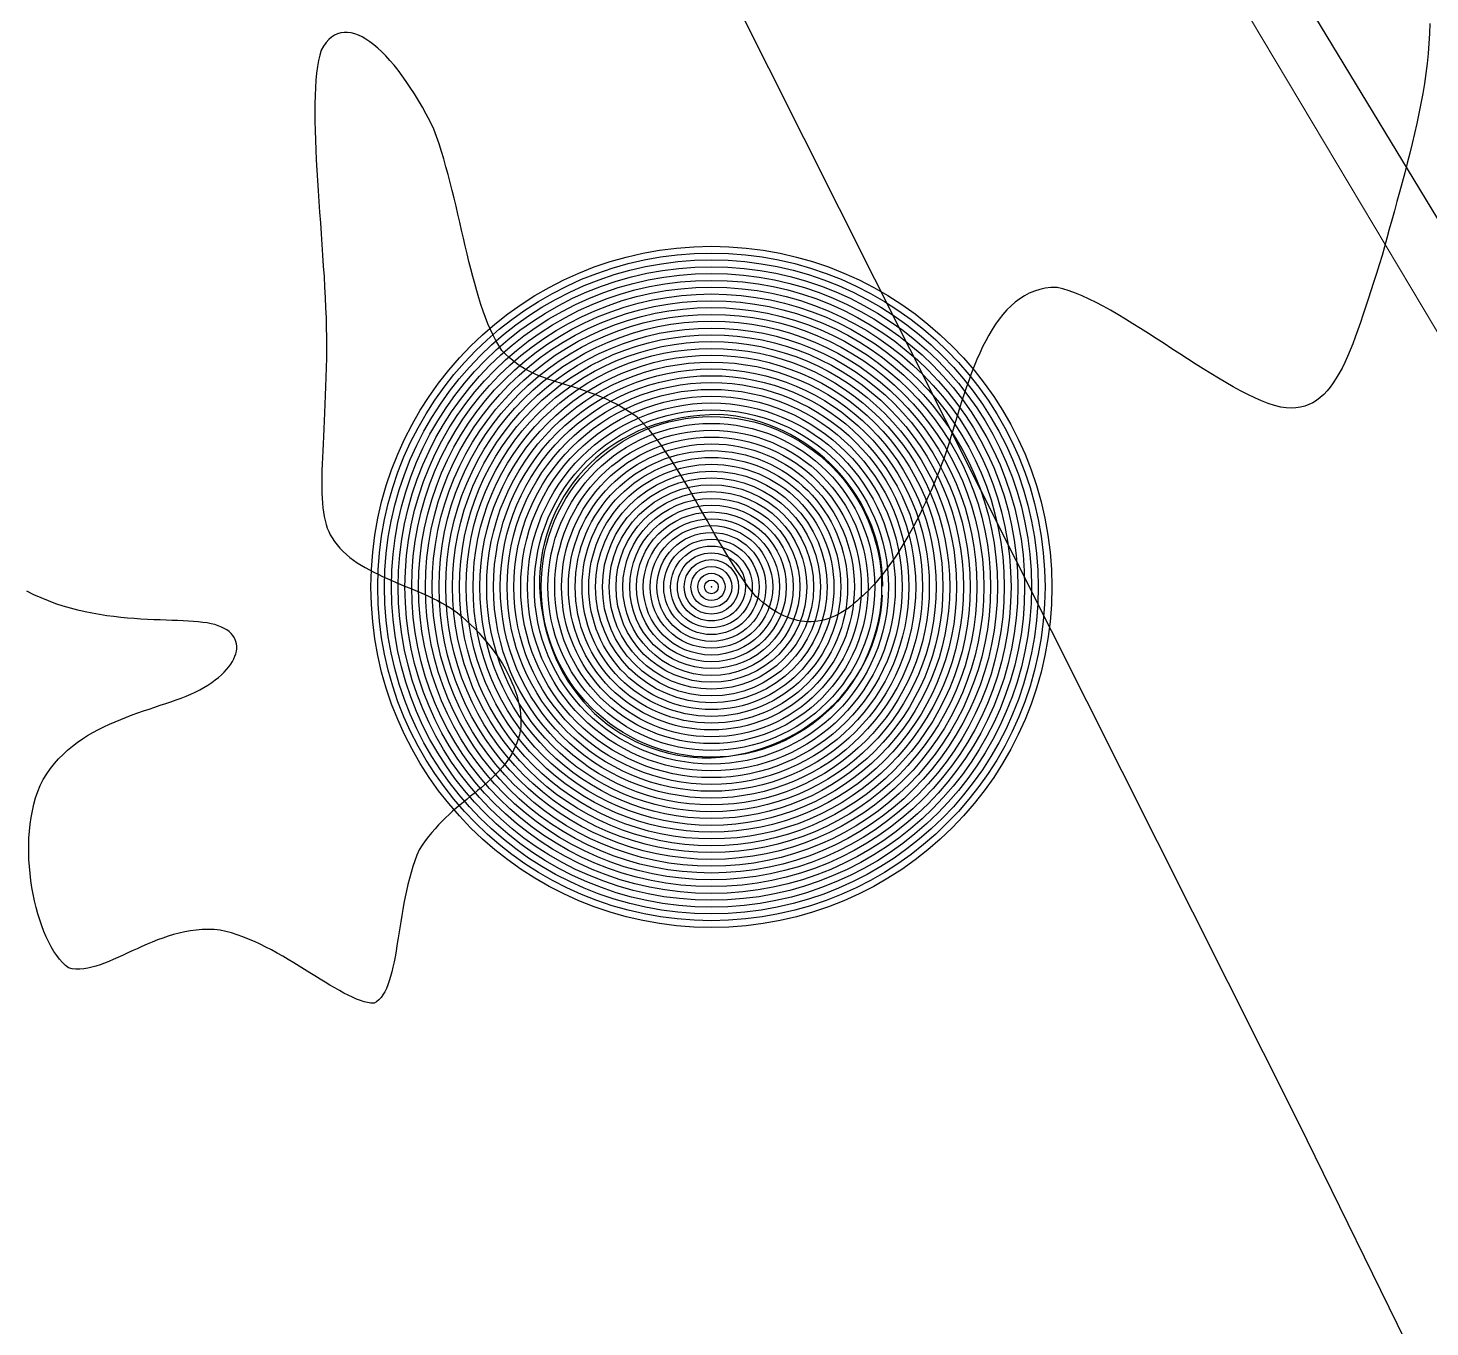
# Model space of a CAD drawing. Header units: metres. Extents: x 507606 to 508087, y 6966978 to 6967359.
# Drawn here: x 507876.393 to 507877.422, y 6967206.191 to 6967207.144 of the extents above; entities that cross this region are included whole.
import ezdxf

# ---------------------------------------------------------------- set-up
doc = ezdxf.new("R2010")
doc.units = ezdxf.units.M
doc.linetypes.add('ISO-DASHED2', pattern=[6, 4, -2])
for name, color, linetype in [('CON_EX. MIN', 253, 'ISO-DASHED2'), ('mga2020DR_UNLINED', 252, 'Continuous'), ('mga2020VEG_TREE', 252, 'Continuous')]:
    doc.layers.add(name, color=color, linetype=linetype)
doc.layers.add('D_UG_PIPES', color=142, linetype='EXIST_SWD', lineweight=0)
doc.styles.get("Standard").update_dxf_attribs({"font": 'ARIALN.TTF'})
doc.linetypes.add('EXIST_SWD', pattern='A,5,-2.5,5,-2,["SWD",Standard,S=2.5,R=0,X=0,Y=-1.25],-8,5,-2.5,5,-2.5', length=37.5)

# ---------------------------------------------------------------- blocks, each defined once
blk = doc.blocks.new('BAC V TREE')
for p, q in [((-0.1419, 0.7977), (-0.1844, 0.7889)), ((-0.0984, 0.8046), (-0.1419, 0.7977)), ((-0.054, 0.8095), (-0.0984, 0.8046)), ((-0.0086, 0.8125), (-0.054, 0.8095)), ((0.0377, 0.8134), (-0.0086, 0.8125)), ((0.077, 0.8104), (0.0377, 0.8134)), ((0.116, 0.8054), (0.077, 0.8104)), ((0.1545, 0.7984), (0.116, 0.8054)), ((0.1926, 0.7896), (0.1545, 0.7984)), ((-0.3435, 0.7359), (-0.3804, 0.7183)), ((-0.3055, 0.7517), (-0.3435, 0.7359)), ((-0.2662, 0.7659), (-0.3055, 0.7517)), ((-0.2258, 0.7783), (-0.2662, 0.7659)), ((-0.1844, 0.7889), (-0.2258, 0.7783)), ((0.2302, 0.7789), (0.1926, 0.7896)), ((0.2672, 0.7664), (0.2302, 0.7789)), ((0.3035, 0.7522), (0.2672, 0.7664)), ((0.3391, 0.7362), (0.3035, 0.7522)), ((0.3739, 0.7186), (0.3391, 0.7362)), ((-0.4505, 0.6784), (-0.4836, 0.6561)), ((-0.4161, 0.6991), (-0.4505, 0.6784)), ((-0.3804, 0.7183), (-0.4161, 0.6991)), ((0.4078, 0.6994), (0.3739, 0.7186)), ((0.4409, 0.6786), (0.4078, 0.6994)), ((0.4729, 0.6563), (0.4409, 0.6786)), ((-0.5457, 0.6072), (-0.5746, 0.5806)), ((-0.5153, 0.6324), (-0.5457, 0.6072)), ((-0.4836, 0.6561), (-0.5153, 0.6324)), ((0.5039, 0.6326), (0.4729, 0.6563)), ((0.5338, 0.6073), (0.5039, 0.6326)), ((0.5626, 0.5807), (0.5338, 0.6073)), ((-0.6021, 0.5527), (-0.6281, 0.5235)), ((-0.5746, 0.5806), (-0.6021, 0.5527)), ((0.59, 0.5528), (0.5626, 0.5807)), ((0.6162, 0.5235), (0.59, 0.5528)), ((-0.6525, 0.493), (-0.6754, 0.4613)), ((-0.6281, 0.5235), (-0.6525, 0.493)), ((0.641, 0.493), (0.6162, 0.5235)), ((0.6644, 0.4613), (0.641, 0.493)), ((-0.6966, 0.4284), (-0.7163, 0.3944)), ((-0.6754, 0.4613), (-0.6966, 0.4284)), ((0.6863, 0.4285), (0.6644, 0.4613)), ((0.7066, 0.3945), (0.6863, 0.4285)), ((-0.7342, 0.3594), (-0.7504, 0.3233)), ((-0.7163, 0.3944), (-0.7342, 0.3594)), ((0.7253, 0.3594), (0.7066, 0.3945)), ((0.7423, 0.3233), (0.7253, 0.3594)), ((-0.7648, 0.2862), (-0.7774, 0.2482)), ((-0.7504, 0.3233), (-0.7648, 0.2862)), ((0.7575, 0.2863), (0.7423, 0.3233)), ((0.7709, 0.2482), (0.7575, 0.2863)), ((-0.7882, 0.2093), (-0.7971, 0.1696)), ((-0.7774, 0.2482), (-0.7882, 0.2093)), ((0.7824, 0.2093), (0.7709, 0.2482)), ((0.792, 0.1696), (0.7824, 0.2093)), ((-0.7971, 0.1696), (-0.8041, 0.1291)), ((0.7996, 0.1291), (0.792, 0.1696)), ((-0.8092, 0.0878), (-0.8123, 0.0457)), ((-0.8041, 0.1291), (-0.8092, 0.0878)), ((0.805, 0.0878), (0.7996, 0.1291)), ((0.8084, 0.0457), (0.805, 0.0878)), ((-0.8123, 0.0457), (-0.8113, -0.0008)), ((0.8095, 0.0031), (0.8084, 0.0457)), ((-0.8113, -0.0008), (-0.8084, -0.0465)), ((-0.8084, -0.0465), (-0.8034, -0.0912)), ((0.805, -0.0816), (0.8084, -0.0396)), ((-0.8034, -0.0912), (-0.7965, -0.1349)), ((0.7919, -0.1635), (0.7995, -0.1229)), ((0.7995, -0.1229), (0.805, -0.0816)), ((-0.7965, -0.1349), (-0.7878, -0.1776)), ((-0.7878, -0.1776), (-0.7771, -0.2192)), ((0.7823, -0.2032), (0.7919, -0.1635)), ((-0.7771, -0.2192), (-0.7647, -0.2598)), ((-0.7647, -0.2598), (-0.7506, -0.2992)), ((0.757, -0.2801), (0.7706, -0.2421)), ((0.7706, -0.2421), (0.7823, -0.2032)), ((-0.7506, -0.2992), (-0.7347, -0.3374)), ((0.7243, -0.3533), (0.7416, -0.3172)), ((0.7416, -0.3172), (0.757, -0.2801)), ((-0.7347, -0.3374), (-0.7171, -0.3745)), ((-0.7171, -0.3745), (-0.698, -0.4103)), ((0.6845, -0.4223), (0.7053, -0.3883)), ((0.7053, -0.3883), (0.7243, -0.3533)), ((-0.698, -0.4103), (-0.6772, -0.4448)), ((-0.6772, -0.4448), (-0.655, -0.478)), ((0.6382, -0.4868), (0.6621, -0.4551)), ((0.6621, -0.4551), (0.6845, -0.4223)), ((-0.655, -0.478), (-0.6312, -0.5098)), ((-0.6312, -0.5098), (-0.606, -0.5403)), ((0.5856, -0.5466), (0.6126, -0.5173)), ((0.6126, -0.5173), (0.6382, -0.4868)), ((-0.606, -0.5403), (-0.5794, -0.5693)), ((-0.5794, -0.5693), (-0.5515, -0.5968)), ((0.5274, -0.6011), (0.5572, -0.5745)), ((0.5572, -0.5745), (0.5856, -0.5466)), ((-0.5515, -0.5968), (-0.5223, -0.6229)), ((-0.5223, -0.6229), (-0.4918, -0.6474)), ((-0.4918, -0.6474), (-0.4601, -0.6703)), ((0.4305, -0.6723), (0.464, -0.65)), ((0.464, -0.65), (0.4963, -0.6262)), ((0.4963, -0.6262), (0.5274, -0.6011)), ((-0.4601, -0.6703), (-0.4272, -0.6916)), ((-0.4272, -0.6916), (-0.3933, -0.7112)), ((-0.3933, -0.7112), (-0.3582, -0.7292)), ((0.3232, -0.7297), (0.36, -0.7122)), ((0.36, -0.7122), (0.3958, -0.693)), ((0.3958, -0.693), (0.4305, -0.6723)), ((-0.3582, -0.7292), (-0.3221, -0.7454)), ((-0.3221, -0.7454), (-0.2851, -0.7598)), ((-0.2851, -0.7598), (-0.2471, -0.7725)), ((-0.2471, -0.7725), (-0.2082, -0.7833)), ((-0.2082, -0.7833), (-0.1684, -0.7922)), ((-0.1684, -0.7922), (-0.1279, -0.7992)), ((0.0842, -0.7985), (0.1259, -0.7916)), ((0.1259, -0.7916), (0.167, -0.7828)), ((0.167, -0.7828), (0.2073, -0.7722)), ((0.2073, -0.7722), (0.2468, -0.7598)), ((0.2468, -0.7598), (0.2855, -0.7456)), ((0.2855, -0.7456), (0.3232, -0.7297)), ((-0.1279, -0.7992), (-0.0866, -0.8042)), ((-0.0866, -0.8042), (-0.0446, -0.8073)), ((-0.0446, -0.8073), (-0.0011, -0.8064)), ((-0.0011, -0.8064), (0.0418, -0.8034)), ((0.0418, -0.8034), (0.0842, -0.7985)), ((12.5449, -9.6572), (12.5436, -9.7038)), ((7.3598, -9.7209), (7.3465, -9.7325)), ((7.3737, -9.7117), (7.3598, -9.7209)), ((7.3882, -9.705), (7.3737, -9.7117)), ((7.4033, -9.7005), (7.3882, -9.705)), ((7.419, -9.6983), (7.4033, -9.7005)), ((7.4351, -9.6983), (7.419, -9.6983)), ((7.4517, -9.7005), (7.4351, -9.6983)), ((7.4687, -9.7048), (7.4517, -9.7005)), ((7.4861, -9.7112), (7.4687, -9.7048)), ((7.5039, -9.7196), (7.4861, -9.7112)), ((7.522, -9.7299), (7.5039, -9.7196)), ((7.5404, -9.7422), (7.522, -9.7299)), ((12.5436, -9.7038), (12.5411, -9.7506)), ((7.3109, -9.7823), (7.3039, -9.8056)), ((7.3221, -9.7632), (7.3109, -9.7823)), ((7.3339, -9.7466), (7.3221, -9.7632)), ((7.3465, -9.7325), (7.3339, -9.7466)), ((7.559, -9.7563), (7.5404, -9.7422)), ((7.5778, -9.7722), (7.559, -9.7563)), ((7.5968, -9.7899), (7.5778, -9.7722)), ((7.6159, -9.8092), (7.5968, -9.7899)), ((12.5411, -9.7506), (12.5373, -9.7977)), ((7.2929, -9.8599), (7.2888, -9.8906)), ((7.2979, -9.8315), (7.2929, -9.8599)), ((7.3039, -9.8056), (7.2979, -9.8315)), ((7.6351, -9.8302), (7.6159, -9.8092)), ((7.6544, -9.8528), (7.6351, -9.8302)), ((7.6737, -9.877), (7.6544, -9.8528)), ((12.5324, -9.8448), (12.5265, -9.8921)), ((12.5373, -9.7977), (12.5324, -9.8448)), ((7.2856, -9.9236), (7.2832, -9.9587)), ((7.2888, -9.8906), (7.2856, -9.9236)), ((7.693, -9.9026), (7.6737, -9.877)), ((7.7123, -9.9297), (7.693, -9.9026)), ((12.5265, -9.8921), (12.5196, -9.9395)), ((7.2832, -9.9587), (7.2816, -9.9958)), ((7.7314, -9.9581), (7.7123, -9.9297)), ((7.7505, -9.9879), (7.7314, -9.9581)), ((7.7694, -10.019), (7.7505, -9.9879)), ((12.5118, -9.9869), (12.5032, -10.0342)), ((12.5196, -9.9395), (12.5118, -9.9869)), ((7.2807, -10.0347), (7.2805, -10.0754)), ((7.2816, -9.9958), (7.2807, -10.0347)), ((7.7881, -10.0513), (7.7694, -10.019)), ((7.8066, -10.0848), (7.7881, -10.0513)), ((12.5032, -10.0342), (12.4939, -10.0815)), ((7.2805, -10.0754), (7.2809, -10.1176)), ((7.2809, -10.1176), (7.2818, -10.1613)), ((7.8248, -10.1194), (7.8066, -10.0848)), ((7.8427, -10.1551), (7.8248, -10.1194)), ((12.4939, -10.0815), (12.4839, -10.1286)), ((7.2818, -10.1613), (7.2833, -10.2062)), ((7.8551, -10.1894), (7.8427, -10.1551)), ((7.8669, -10.2243), (7.8551, -10.1894)), ((12.4734, -10.1756), (12.4623, -10.2224)), ((12.4839, -10.1286), (12.4734, -10.1756)), ((7.2833, -10.2062), (7.2852, -10.2524)), ((7.2852, -10.2524), (7.2875, -10.2996)), ((7.8782, -10.2598), (7.8669, -10.2243)), ((7.889, -10.2958), (7.8782, -10.2598)), ((12.4623, -10.2224), (12.4509, -10.269)), ((7.2875, -10.2996), (7.2901, -10.3478)), ((7.8995, -10.3323), (7.889, -10.2958)), ((12.4391, -10.3152), (12.427, -10.3611)), ((12.4509, -10.269), (12.4391, -10.3152)), ((7.2901, -10.3478), (7.2931, -10.3967)), ((7.9096, -10.3692), (7.8995, -10.3323)), ((7.9193, -10.4064), (7.9096, -10.3692)), ((12.427, -10.3611), (12.4148, -10.4067)), ((7.2931, -10.3967), (7.2963, -10.4463)), ((7.2963, -10.4463), (7.2996, -10.4965)), ((7.9288, -10.4438), (7.9193, -10.4064)), ((7.938, -10.4814), (7.9288, -10.4438)), ((12.4025, -10.4518), (12.3902, -10.4964)), ((12.4148, -10.4067), (12.4025, -10.4518)), ((7.2996, -10.4965), (7.3031, -10.547)), ((7.9471, -10.5191), (7.938, -10.4814)), ((7.9559, -10.5567), (7.9471, -10.5191)), ((12.3902, -10.4964), (12.3779, -10.5405)), ((7.3031, -10.547), (7.3067, -10.5978)), ((7.9647, -10.5944), (7.9559, -10.5567)), ((12.3658, -10.5841), (12.3539, -10.627)), ((12.3779, -10.5405), (12.3658, -10.5841)), ((7.3067, -10.5978), (7.3103, -10.6487)), ((7.3103, -10.6487), (7.3138, -10.6996)), ((7.9733, -10.6319), (7.9647, -10.5944)), ((7.982, -10.6691), (7.9733, -10.6319)), ((12.3539, -10.627), (12.3423, -10.6694)), ((7.3138, -10.6996), (7.3173, -10.7504)), ((7.9906, -10.7061), (7.982, -10.6691)), ((7.9993, -10.7428), (7.9906, -10.7061)), ((12.331, -10.711), (12.3203, -10.7518)), ((12.3423, -10.6694), (12.331, -10.711)), ((7.3173, -10.7504), (7.3206, -10.801)), ((8.0081, -10.779), (7.9993, -10.7428)), ((8.017, -10.8147), (8.0081, -10.779)), ((12.3203, -10.7518), (12.3063, -10.7949)), ((7.3206, -10.801), (7.3238, -10.8511)), ((7.3238, -10.8511), (7.3267, -10.9007)), ((8.0261, -10.8498), (8.017, -10.8147)), ((8.0354, -10.8842), (8.0261, -10.8498)), ((12.2928, -10.837), (12.2796, -10.8781)), ((12.3063, -10.7949), (12.2928, -10.837)), ((7.3267, -10.9007), (7.3293, -10.9497)), ((8.0449, -10.918), (8.0354, -10.8842)), ((8.0548, -10.9509), (8.0449, -10.918)), ((10.6781, -10.9197), (10.654, -10.9296)), ((10.7031, -10.9119), (10.6781, -10.9197)), ((10.7292, -10.9063), (10.7031, -10.9119)), ((10.7565, -10.9031), (10.7292, -10.9063)), ((10.7849, -10.9023), (10.7565, -10.9031)), ((10.8131, -10.9091), (10.7849, -10.9023)), ((10.8425, -10.9182), (10.8131, -10.9091)), ((10.8728, -10.9293), (10.8425, -10.9182)), ((12.2667, -10.9183), (12.2541, -10.9575)), ((12.2796, -10.8781), (12.2667, -10.9183)), ((7.3293, -10.9497), (7.3315, -10.9978)), ((8.065, -10.983), (8.0548, -10.9509)), ((8.0756, -11.0141), (8.065, -10.983)), ((10.5879, -10.9713), (10.5677, -10.9889)), ((10.609, -10.9555), (10.5879, -10.9713)), ((10.631, -10.9416), (10.609, -10.9555)), ((10.654, -10.9296), (10.631, -10.9416)), ((10.9041, -10.9422), (10.8728, -10.9293)), ((10.9363, -10.9569), (10.9041, -10.9422)), ((10.9693, -10.9733), (10.9363, -10.9569)), ((11.003, -10.991), (10.9693, -10.9733)), ((12.2541, -10.9575), (12.2417, -10.9955)), ((7.3315, -10.9978), (7.3333, -11.0451)), ((7.3333, -11.0451), (7.3347, -11.0913)), ((8.0866, -11.0442), (8.0756, -11.0141)), ((8.0981, -11.0731), (8.0866, -11.0442)), ((10.5121, -11.0514), (10.495, -11.0752)), ((10.5298, -11.0291), (10.5121, -11.0514)), ((10.5483, -11.0082), (10.5298, -11.0291)), ((10.5677, -10.9889), (10.5483, -11.0082)), ((11.0373, -11.0101), (11.003, -10.991)), ((11.0723, -11.0303), (11.0373, -11.0101)), ((11.1078, -11.0515), (11.0723, -11.0303)), ((11.1437, -11.0736), (11.1078, -11.0515)), ((12.2295, -11.0325), (12.2174, -11.0683)), ((12.2417, -10.9955), (12.2295, -11.0325)), ((7.3347, -11.0913), (7.3356, -11.1363)), ((8.1101, -11.101), (8.0981, -11.0731)), ((8.1226, -11.1275), (8.1101, -11.101)), ((10.4787, -11.1003), (10.4631, -11.1266)), ((10.495, -11.0752), (10.4787, -11.1003)), ((11.1799, -11.0963), (11.1437, -11.0736)), ((11.2165, -11.1197), (11.1799, -11.0963)), ((11.2533, -11.1434), (11.2165, -11.1197)), ((12.2053, -11.1028), (12.1931, -11.1362)), ((12.2174, -11.0683), (12.2053, -11.1028)), ((7.3354, -11.1859), (7.3349, -11.2341)), ((7.3356, -11.1363), (7.3354, -11.1859)), ((8.1357, -11.1528), (8.1226, -11.1275)), ((8.1495, -11.1766), (8.1357, -11.1528)), ((8.1639, -11.199), (8.1495, -11.1766)), ((10.4337, -11.1826), (10.4199, -11.2121)), ((10.4481, -11.1541), (10.4337, -11.1826)), ((10.4631, -11.1266), (10.4481, -11.1541)), ((11.2902, -11.1674), (11.2533, -11.1434)), ((11.3272, -11.1916), (11.2902, -11.1674)), ((12.181, -11.1682), (12.1687, -11.1989)), ((12.1931, -11.1362), (12.181, -11.1682)), ((7.3349, -11.2341), (7.334, -11.2809)), ((8.1808, -11.2165), (8.1639, -11.199)), ((8.1978, -11.2325), (8.1808, -11.2165)), ((8.2151, -11.2472), (8.1978, -11.2325)), ((8.2326, -11.2606), (8.2151, -11.2472)), ((10.4066, -11.2424), (10.3937, -11.2735)), ((10.4199, -11.2121), (10.4066, -11.2424)), ((11.3643, -11.2157), (11.3272, -11.1916)), ((11.4012, -11.2396), (11.3643, -11.2157)), ((11.438, -11.2633), (11.4012, -11.2396)), ((12.1562, -11.2282), (12.1435, -11.256)), ((12.1687, -11.1989), (12.1562, -11.2282)), ((7.334, -11.2809), (7.3329, -11.3261)), ((8.2503, -11.2729), (8.2326, -11.2606)), ((8.2683, -11.2841), (8.2503, -11.2729)), ((8.2865, -11.2944), (8.2683, -11.2841)), ((8.3049, -11.3038), (8.2865, -11.2944)), ((8.3236, -11.3124), (8.3049, -11.3038)), ((8.3425, -11.3204), (8.3236, -11.3124)), ((10.3813, -11.3053), (10.3694, -11.3377)), ((10.3937, -11.2735), (10.3813, -11.3053)), ((11.4746, -11.2864), (11.438, -11.2633)), ((11.5109, -11.3089), (11.4746, -11.2864)), ((11.5468, -11.3307), (11.5109, -11.3089)), ((12.1173, -11.3073), (12.1036, -11.3306)), ((12.1306, -11.2824), (12.1173, -11.3073)), ((12.1435, -11.256), (12.1306, -11.2824)), ((7.3315, -11.37), (7.3299, -11.4125)), ((7.3329, -11.3261), (7.3315, -11.37)), ((8.3616, -11.3279), (8.3425, -11.3204)), ((8.381, -11.3349), (8.3616, -11.3279)), ((8.4007, -11.3415), (8.381, -11.3349)), ((8.4206, -11.3479), (8.4007, -11.3415)), ((8.4408, -11.3541), (8.4206, -11.3479)), ((8.4612, -11.3603), (8.4408, -11.3541)), ((8.4819, -11.3666), (8.4612, -11.3603)), ((8.5029, -11.3729), (8.4819, -11.3666)), ((8.5242, -11.3796), (8.5029, -11.3729)), ((8.5457, -11.3865), (8.5242, -11.3796)), ((10.3578, -11.3706), (10.3465, -11.4039)), ((10.3694, -11.3377), (10.3578, -11.3706)), ((11.5823, -11.3515), (11.5468, -11.3307)), ((11.6173, -11.3713), (11.5823, -11.3515)), ((11.6517, -11.3899), (11.6173, -11.3713)), ((12.0749, -11.3723), (12.0598, -11.3906)), ((12.0895, -11.3523), (12.0749, -11.3723)), ((12.1036, -11.3306), (12.0895, -11.3523)), ((7.3299, -11.4125), (7.3282, -11.4536)), ((8.5675, -11.394), (8.5457, -11.3865)), ((8.5896, -11.4019), (8.5675, -11.394)), ((8.612, -11.4106), (8.5896, -11.4019)), ((8.6347, -11.4199), (8.612, -11.4106)), ((8.6577, -11.4301), (8.6347, -11.4199)), ((8.681, -11.4413), (8.6577, -11.4301)), ((8.7046, -11.4535), (8.681, -11.4413)), ((10.3355, -11.4375), (10.3248, -11.4713)), ((10.3465, -11.4039), (10.3355, -11.4375)), ((11.6855, -11.4071), (11.6517, -11.3899)), ((11.7186, -11.4228), (11.6855, -11.4071)), ((11.7508, -11.4369), (11.7186, -11.4228)), ((11.7822, -11.4492), (11.7508, -11.4369)), ((11.8126, -11.4595), (11.7822, -11.4492)), ((11.9927, -11.4462), (11.974, -11.4553)), ((12.0106, -11.435), (11.9927, -11.4462)), ((12.0277, -11.4221), (12.0106, -11.435)), ((12.0441, -11.4072), (12.0277, -11.4221)), ((12.0598, -11.3906), (12.0441, -11.4072)), ((7.3264, -11.4934), (7.3245, -11.5318)), ((7.3282, -11.4536), (7.3264, -11.4934)), ((8.7284, -11.4669), (8.7046, -11.4535)), ((8.7527, -11.4815), (8.7284, -11.4669)), ((8.7772, -11.4974), (8.7527, -11.4815)), ((8.802, -11.5148), (8.7772, -11.4974)), ((8.8216, -11.5337), (8.802, -11.5148)), ((10.3143, -11.5052), (10.304, -11.5393)), ((10.3248, -11.4713), (10.3143, -11.5052)), ((11.842, -11.4677), (11.8126, -11.4595)), ((11.8667, -11.471), (11.842, -11.4677)), ((11.8902, -11.472), (11.8667, -11.471)), ((11.9126, -11.471), (11.8902, -11.472)), ((11.9341, -11.4678), (11.9126, -11.471)), ((11.9545, -11.4626), (11.9341, -11.4678)), ((11.974, -11.4553), (11.9545, -11.4626)), ((7.3227, -11.569), (7.3208, -11.6048)), ((7.3245, -11.5318), (7.3227, -11.569)), ((8.8409, -11.5541), (8.8216, -11.5337)), ((8.8601, -11.5759), (8.8409, -11.5541)), ((8.8791, -11.5989), (8.8601, -11.5759)), ((10.2939, -11.5732), (10.2838, -11.607)), ((10.304, -11.5393), (10.2939, -11.5732)), ((7.3191, -11.6394), (7.3175, -11.6727)), ((7.3208, -11.6048), (7.3191, -11.6394)), ((8.898, -11.6231), (8.8791, -11.5989)), ((8.9167, -11.6484), (8.898, -11.6231)), ((8.9352, -11.6747), (8.9167, -11.6484)), ((10.2739, -11.6406), (10.2628, -11.6733)), ((10.2838, -11.607), (10.2739, -11.6406)), ((7.316, -11.7048), (7.3148, -11.7357)), ((7.3175, -11.6727), (7.316, -11.7048)), ((8.9537, -11.7019), (8.9352, -11.6747)), ((8.972, -11.7299), (8.9537, -11.7019)), ((10.2515, -11.7056), (10.2398, -11.7374)), ((10.2628, -11.6733), (10.2515, -11.7056)), ((7.3138, -11.7654), (7.3131, -11.794)), ((7.3148, -11.7357), (7.3138, -11.7654)), ((8.9902, -11.7586), (8.972, -11.7299)), ((9.0083, -11.7879), (8.9902, -11.7586)), ((10.2278, -11.7687), (10.2155, -11.7996)), ((10.2398, -11.7374), (10.2278, -11.7687)), ((7.3131, -11.794), (7.3128, -11.8214)), ((7.3128, -11.8214), (7.3129, -11.8477)), ((7.3129, -11.8477), (7.3135, -11.8729)), ((9.0263, -11.8178), (9.0083, -11.7879)), ((9.0442, -11.8481), (9.0263, -11.8178)), ((9.062, -11.8787), (9.0442, -11.8481)), ((10.203, -11.83), (10.1902, -11.8598)), ((10.2155, -11.7996), (10.203, -11.83)), ((7.3135, -11.8729), (7.3145, -11.897)), ((7.3145, -11.897), (7.3161, -11.9201)), ((9.0798, -11.9096), (9.062, -11.8787)), ((9.0975, -11.9406), (9.0798, -11.9096)), ((10.1772, -11.8892), (10.1639, -11.9179)), ((10.1902, -11.8598), (10.1772, -11.8892)), ((7.3161, -11.9201), (7.3182, -11.9421)), ((7.3182, -11.9421), (7.321, -11.9631)), ((7.321, -11.9631), (7.3244, -11.9832)), ((9.1152, -11.9717), (9.0975, -11.9406)), ((9.1328, -12.0028), (9.1152, -11.9717)), ((10.1369, -11.9737), (10.1231, -12.0006)), ((10.1505, -11.9461), (10.1369, -11.9737)), ((10.1639, -11.9179), (10.1505, -11.9461)), ((7.3244, -11.9832), (7.3286, -12.0022)), ((7.3286, -12.0022), (7.3335, -12.0203)), ((7.3335, -12.0203), (7.3393, -12.0375)), ((7.3393, -12.0375), (7.3458, -12.0537)), ((9.1505, -12.0337), (9.1328, -12.0028)), ((9.1681, -12.0644), (9.1505, -12.0337)), ((10.1092, -12.0269), (10.0952, -12.0526)), ((10.1231, -12.0006), (10.1092, -12.0269)), ((7.3458, -12.0537), (7.3533, -12.0691)), ((7.3533, -12.0691), (7.3618, -12.0836)), ((7.3618, -12.0836), (7.3731, -12.1009)), ((7.3731, -12.1009), (7.3856, -12.1174)), ((9.1857, -12.0947), (9.1681, -12.0644)), ((9.2032, -12.1247), (9.1857, -12.0947)), ((10.0667, -12.1019), (10.0524, -12.1254)), ((10.081, -12.0776), (10.0667, -12.1019)), ((10.0952, -12.0526), (10.081, -12.0776)), ((7.3856, -12.1174), (7.3992, -12.1331)), ((7.3992, -12.1331), (7.4138, -12.1481)), ((7.4138, -12.1481), (7.4293, -12.1623)), ((7.4293, -12.1623), (7.4456, -12.1759)), ((7.4456, -12.1759), (7.4628, -12.1888)), ((9.2209, -12.1541), (9.2032, -12.1247)), ((9.2385, -12.183), (9.2209, -12.1541)), ((10.0236, -12.1703), (10.0092, -12.1916)), ((10.038, -12.1483), (10.0236, -12.1703)), ((10.0524, -12.1254), (10.038, -12.1483)), ((7.4628, -12.1888), (7.4807, -12.2011)), ((7.4807, -12.2011), (7.4993, -12.213)), ((7.4993, -12.213), (7.5186, -12.2243)), ((7.5186, -12.2243), (7.5384, -12.2353)), ((7.5384, -12.2353), (7.5586, -12.2458)), ((7.5586, -12.2458), (7.5793, -12.256)), ((9.2561, -12.2111), (9.2385, -12.183)), ((9.2738, -12.2385), (9.2561, -12.2111)), ((9.2916, -12.265), (9.2738, -12.2385)), ((9.9803, -12.2318), (9.9659, -12.2507)), ((9.9947, -12.2121), (9.9803, -12.2318)), ((10.0092, -12.1916), (9.9947, -12.2121)), ((7.5793, -12.256), (7.6004, -12.2659)), ((7.6004, -12.2659), (7.6218, -12.2756)), ((7.6218, -12.2756), (7.6434, -12.2851)), ((7.6434, -12.2851), (7.6652, -12.2945)), ((7.6652, -12.2945), (7.6871, -12.3037)), ((7.6871, -12.3037), (7.7091, -12.3129)), ((9.3094, -12.2905), (9.2916, -12.265)), ((9.3273, -12.3149), (9.3094, -12.2905)), ((9.9231, -12.302), (9.909, -12.3173)), ((9.9373, -12.2858), (9.9231, -12.302)), ((9.9516, -12.2687), (9.9373, -12.2858)), ((9.9659, -12.2507), (9.9516, -12.2687)), ((5.954, -12.3522), (5.9198, -12.335)), ((5.9883, -12.3677), (5.954, -12.3522)), ((6.0229, -12.3818), (5.9883, -12.3677)), ((7.7091, -12.3129), (7.731, -12.3221)), ((7.731, -12.3221), (7.7529, -12.3314)), ((7.7529, -12.3314), (7.7747, -12.3408)), ((7.7747, -12.3408), (7.7962, -12.3502)), ((7.7962, -12.3502), (7.8175, -12.3599)), ((7.8175, -12.3599), (7.8385, -12.3699)), ((7.8385, -12.3699), (7.8591, -12.3801)), ((9.3452, -12.3382), (9.3273, -12.3149)), ((9.3633, -12.3602), (9.3452, -12.3382)), ((9.3798, -12.3752), (9.3633, -12.3602)), ((9.3963, -12.3891), (9.3798, -12.3752)), ((9.8539, -12.369), (9.8394, -12.3828)), ((9.8675, -12.3576), (9.8539, -12.369)), ((9.8811, -12.3451), (9.8675, -12.3576)), ((9.895, -12.3317), (9.8811, -12.3451)), ((9.909, -12.3173), (9.895, -12.3317)), ((6.0575, -12.3946), (6.0229, -12.3818)), ((6.0921, -12.406), (6.0575, -12.3946)), ((6.1267, -12.4161), (6.0921, -12.406)), ((6.1612, -12.4251), (6.1267, -12.4161)), ((6.1956, -12.4331), (6.1612, -12.4251)), ((6.2298, -12.44), (6.1956, -12.4331)), ((6.2638, -12.446), (6.2298, -12.44)), ((7.8591, -12.3801), (7.8792, -12.3906)), ((7.8792, -12.3906), (7.8988, -12.4015)), ((7.8988, -12.4015), (7.9178, -12.4129)), ((7.9178, -12.4129), (7.9362, -12.4247)), ((7.9362, -12.4247), (7.9539, -12.4371)), ((7.9539, -12.4371), (7.9751, -12.4551)), ((9.4128, -12.4021), (9.3963, -12.3891)), ((9.4293, -12.414), (9.4128, -12.4021)), ((9.4458, -12.4249), (9.4293, -12.414)), ((9.4622, -12.4349), (9.4458, -12.4249)), ((9.4787, -12.4438), (9.4622, -12.4349)), ((9.4951, -12.4517), (9.4787, -12.4438)), ((9.7649, -12.4381), (9.7497, -12.4464)), ((9.78, -12.4288), (9.7649, -12.4381)), ((9.795, -12.4187), (9.78, -12.4288)), ((9.8099, -12.4076), (9.795, -12.4187)), ((9.8247, -12.3956), (9.8099, -12.4076)), ((9.8394, -12.3828), (9.8247, -12.3956)), ((6.2975, -12.4512), (6.2638, -12.446)), ((6.3308, -12.4556), (6.2975, -12.4512)), ((6.3637, -12.4593), (6.3308, -12.4556)), ((6.3962, -12.4624), (6.3637, -12.4593)), ((6.4281, -12.4649), (6.3962, -12.4624)), ((6.4595, -12.4671), (6.4281, -12.4649)), ((6.4902, -12.4688), (6.4595, -12.4671)), ((6.5203, -12.4703), (6.4902, -12.4688)), ((6.5496, -12.4715), (6.5203, -12.4703)), ((6.5782, -12.4726), (6.5496, -12.4715)), ((6.6059, -12.4736), (6.5782, -12.4726)), ((6.6327, -12.4746), (6.6059, -12.4736)), ((6.6585, -12.4758), (6.6327, -12.4746)), ((6.6834, -12.4771), (6.6585, -12.4758)), ((6.7072, -12.4787), (6.6834, -12.4771)), ((6.7298, -12.4806), (6.7072, -12.4787)), ((6.7513, -12.4829), (6.7298, -12.4806)), ((6.7716, -12.4856), (6.7513, -12.4829)), ((6.7906, -12.489), (6.7716, -12.4856)), ((6.8082, -12.4935), (6.7906, -12.489)), ((6.8245, -12.4987), (6.8082, -12.4935)), ((6.8393, -12.5047), (6.8245, -12.4987)), ((6.8528, -12.5114), (6.8393, -12.5047)), ((7.9751, -12.4551), (7.9957, -12.4736)), ((7.9957, -12.4736), (8.0158, -12.4926)), ((8.0158, -12.4926), (8.0353, -12.512)), ((9.5114, -12.4586), (9.4951, -12.4517)), ((9.5277, -12.4645), (9.5114, -12.4586)), ((9.544, -12.4695), (9.5277, -12.4645)), ((9.5602, -12.4735), (9.544, -12.4695)), ((9.5764, -12.4765), (9.5602, -12.4735)), ((9.5925, -12.4785), (9.5764, -12.4765)), ((9.6086, -12.4796), (9.5925, -12.4785)), ((9.6246, -12.4797), (9.6086, -12.4796)), ((9.6405, -12.4788), (9.6246, -12.4797)), ((9.6563, -12.477), (9.6405, -12.4788)), ((9.6721, -12.4742), (9.6563, -12.477)), ((9.6878, -12.4706), (9.6721, -12.4742)), ((9.7034, -12.4659), (9.6878, -12.4706)), ((9.7189, -12.4604), (9.7034, -12.4659)), ((9.7343, -12.4539), (9.7189, -12.4604)), ((9.7497, -12.4464), (9.7343, -12.4539)), ((6.8648, -12.5187), (6.8528, -12.5114)), ((6.8754, -12.5266), (6.8648, -12.5187)), ((6.8847, -12.535), (6.8754, -12.5266)), ((6.8926, -12.544), (6.8847, -12.535)), ((6.8991, -12.5535), (6.8926, -12.544)), ((6.9042, -12.5635), (6.8991, -12.5535)), ((6.908, -12.5738), (6.9042, -12.5635)), ((6.9105, -12.5846), (6.908, -12.5738)), ((8.0353, -12.512), (8.0541, -12.5319)), ((8.0541, -12.5319), (8.0723, -12.552)), ((8.0723, -12.552), (8.0897, -12.5726)), ((8.0897, -12.5726), (8.1065, -12.5934)), ((6.8978, -12.6551), (6.9032, -12.6428)), ((6.9032, -12.6428), (6.9072, -12.6307)), ((6.9072, -12.6307), (6.91, -12.6188)), ((6.91, -12.6188), (6.9115, -12.6071)), ((6.9117, -12.5957), (6.9105, -12.5846)), ((6.9115, -12.6071), (6.9117, -12.5957)), ((8.1065, -12.5934), (8.1225, -12.6144)), ((8.1225, -12.6144), (8.1378, -12.6357)), ((8.1378, -12.6357), (8.1522, -12.6572)), ((6.8522, -12.7176), (6.8638, -12.705)), ((6.8638, -12.705), (6.8742, -12.6925)), ((6.8742, -12.6925), (6.8833, -12.68)), ((6.8833, -12.68), (6.8912, -12.6675)), ((6.8912, -12.6675), (6.8978, -12.6551)), ((8.1522, -12.6572), (8.1658, -12.6788)), ((8.1658, -12.6788), (8.1786, -12.7005)), ((8.1786, -12.7005), (8.1904, -12.7222)), ((6.7758, -12.7786), (6.7935, -12.7667)), ((6.7935, -12.7667), (6.81, -12.7546)), ((6.81, -12.7546), (6.8252, -12.7424)), ((6.8252, -12.7424), (6.8393, -12.73)), ((6.8393, -12.73), (6.8522, -12.7176)), ((8.1904, -12.7222), (8.2013, -12.7441)), ((8.2013, -12.7441), (8.2113, -12.7659)), ((8.2113, -12.7659), (8.2203, -12.7876)), ((6.6256, -12.8485), (6.6493, -12.8398)), ((6.6493, -12.8398), (6.6723, -12.831)), ((6.6723, -12.831), (6.6945, -12.8219)), ((6.6945, -12.8219), (6.7158, -12.8125)), ((6.7158, -12.8125), (6.737, -12.8015)), ((6.737, -12.8015), (6.757, -12.7902)), ((6.757, -12.7902), (6.7758, -12.7786)), ((8.2203, -12.7876), (8.2283, -12.8094)), ((8.2283, -12.8094), (8.2352, -12.8309)), ((8.2352, -12.8309), (8.2411, -12.8524)), ((6.4453, -12.9102), (6.472, -12.9009)), ((6.472, -12.9009), (6.4986, -12.8918)), ((6.4986, -12.8918), (6.5249, -12.883)), ((6.5249, -12.883), (6.5508, -12.8743)), ((6.5508, -12.8743), (6.5762, -12.8657)), ((6.5762, -12.8657), (6.6012, -12.8571)), ((6.6012, -12.8571), (6.6256, -12.8485)), ((8.2411, -12.8524), (8.2459, -12.8736)), ((8.2459, -12.8736), (8.2496, -12.8947)), ((8.2496, -12.8947), (8.2521, -12.9155)), ((6.2847, -12.9757), (6.3111, -12.9634)), ((6.3111, -12.9634), (6.3377, -12.9517)), ((6.3377, -12.9517), (6.3646, -12.9406)), ((6.3646, -12.9406), (6.3915, -12.93)), ((6.3915, -12.93), (6.4184, -12.9199)), ((6.4184, -12.9199), (6.4453, -12.9102)), ((8.2521, -12.9155), (8.2534, -12.936)), ((8.2535, -12.9561), (8.2524, -12.9759)), ((8.2534, -12.936), (8.2535, -12.9561)), ((6.1589, -13.0496), (6.183, -13.033)), ((6.183, -13.033), (6.2077, -13.0174)), ((6.2077, -13.0174), (6.2329, -13.0026)), ((6.2329, -13.0026), (6.2586, -12.9888)), ((6.2586, -12.9888), (6.2847, -12.9757)), ((8.2412, -13.0328), (8.2348, -13.0507)), ((8.2463, -13.0143), (8.2412, -13.0328)), ((8.25, -12.9953), (8.2463, -13.0143)), ((8.2524, -12.9759), (8.25, -12.9953)), ((6.0704, -13.1269), (6.0913, -13.1058)), ((6.0913, -13.1058), (6.113, -13.0859)), ((6.113, -13.0859), (6.1356, -13.0672)), ((6.1356, -13.0672), (6.1589, -13.0496)), ((8.2102, -13.103), (8.2004, -13.1195)), ((8.2191, -13.0859), (8.2102, -13.103)), ((8.227, -13.0682), (8.2191, -13.0859)), ((8.2348, -13.0507), (8.227, -13.0682)), ((6.0143, -13.1983), (6.0319, -13.1731)), ((6.0319, -13.1731), (6.0506, -13.1494)), ((6.0506, -13.1494), (6.0704, -13.1269)), ((8.1663, -13.1659), (8.1536, -13.1805)), ((8.1784, -13.1509), (8.1663, -13.1659)), ((8.1898, -13.1354), (8.1784, -13.1509)), ((8.2004, -13.1195), (8.1898, -13.1354)), ((5.9828, -13.2532), (5.9979, -13.225)), ((5.9979, -13.225), (6.0143, -13.1983)), ((8.0966, -13.2361), (8.0812, -13.2496)), ((8.1116, -13.2225), (8.0966, -13.2361)), ((8.1261, -13.2087), (8.1116, -13.2225)), ((8.1401, -13.1947), (8.1261, -13.2087)), ((8.1536, -13.1805), (8.1401, -13.1947)), ((5.962, -13.3106), (5.9717, -13.2814)), ((5.9717, -13.2814), (5.9828, -13.2532)), ((8.0161, -13.3034), (7.9993, -13.3171)), ((8.0328, -13.2898), (8.0161, -13.3034)), ((8.0492, -13.2764), (8.0328, -13.2898)), ((8.0654, -13.263), (8.0492, -13.2764)), ((8.0812, -13.2496), (8.0654, -13.263)), ((5.9407, -13.4033), (5.9465, -13.3716)), ((5.9465, -13.3716), (5.9536, -13.3407)), ((5.9536, -13.3407), (5.962, -13.3106)), ((7.9482, -13.3597), (7.9312, -13.3746)), ((7.9653, -13.3452), (7.9482, -13.3597)), ((7.9823, -13.331), (7.9653, -13.3452)), ((7.9993, -13.3171), (7.9823, -13.331)), ((5.9328, -13.4682), (5.9361, -13.4355)), ((5.9361, -13.4355), (5.9407, -13.4033)), ((7.8806, -13.4221), (7.8642, -13.439)), ((7.8973, -13.4057), (7.8806, -13.4221)), ((7.9142, -13.3899), (7.8973, -13.4057)), ((7.9312, -13.3746), (7.9142, -13.3899)), ((5.9294, -13.5346), (5.9305, -13.5012)), ((5.9305, -13.5012), (5.9328, -13.4682)), ((7.8166, -13.494), (7.8015, -13.5138)), ((7.8321, -13.4749), (7.8166, -13.494)), ((7.848, -13.4566), (7.8321, -13.4749)), ((7.8642, -13.439), (7.848, -13.4566)), ((5.9294, -13.568), (5.9294, -13.5346)), ((5.9305, -13.6016), (5.9294, -13.568)), ((7.7728, -13.5562), (7.762, -13.5819)), ((7.7869, -13.5346), (7.7728, -13.5562)), ((7.8015, -13.5138), (7.7869, -13.5346)), ((5.9326, -13.635), (5.9305, -13.6016)), ((5.9356, -13.6683), (5.9326, -13.635)), ((7.743, -13.6357), (7.7346, -13.6635)), ((7.7521, -13.6085), (7.743, -13.6357)), ((7.762, -13.5819), (7.7521, -13.6085)), ((5.9396, -13.7013), (5.9356, -13.6683)), ((5.9445, -13.7339), (5.9396, -13.7013)), ((7.7269, -13.6918), (7.7197, -13.7205)), ((7.7346, -13.6635), (7.7269, -13.6918)), ((5.9503, -13.766), (5.9445, -13.7339)), ((5.9569, -13.7975), (5.9503, -13.766)), ((7.7132, -13.7496), (7.7071, -13.7788)), ((7.7197, -13.7205), (7.7132, -13.7496)), ((5.9643, -13.8283), (5.9569, -13.7975)), ((5.9725, -13.8583), (5.9643, -13.8283)), ((7.7014, -13.8081), (7.6961, -13.8375)), ((7.7071, -13.7788), (7.7014, -13.8081)), ((5.9815, -13.8873), (5.9725, -13.8583)), ((5.9911, -13.9153), (5.9815, -13.8873)), ((7.6863, -13.8958), (7.6816, -13.9246)), ((7.691, -13.8667), (7.6863, -13.8958)), ((7.6961, -13.8375), (7.691, -13.8667)), ((6.0014, -13.9421), (5.9911, -13.9153)), ((6.0123, -13.9676), (6.0014, -13.9421)), ((6.5876, -13.9639), (6.5622, -13.9725)), ((6.6134, -13.956), (6.5876, -13.9639)), ((6.6396, -13.949), (6.6134, -13.956)), ((6.6662, -13.9431), (6.6396, -13.949)), ((6.6931, -13.9383), (6.6662, -13.9431)), ((6.7204, -13.9348), (6.6931, -13.9383)), ((6.7481, -13.9326), (6.7204, -13.9348)), ((6.7761, -13.932), (6.7481, -13.9326)), ((6.8045, -13.933), (6.7761, -13.932)), ((6.8333, -13.9358), (6.8045, -13.933)), ((6.86, -13.9414), (6.8333, -13.9358)), ((6.8869, -13.9485), (6.86, -13.9414)), ((6.9138, -13.9569), (6.8869, -13.9485)), ((6.9408, -13.9666), (6.9138, -13.9569)), ((6.9679, -13.9773), (6.9408, -13.9666)), ((7.6772, -13.953), (7.6727, -13.9809)), ((7.6816, -13.9246), (7.6772, -13.953)), ((6.0238, -13.9918), (6.0123, -13.9676)), ((6.0359, -14.0145), (6.0238, -13.9918)), ((6.0485, -14.0357), (6.0359, -14.0145)), ((6.4176, -14.0336), (6.3948, -14.0442)), ((6.4407, -14.0229), (6.4176, -14.0336)), ((6.4642, -14.0123), (6.4407, -14.0229)), ((6.4882, -14.0018), (6.4642, -14.0123)), ((6.5124, -13.9916), (6.4882, -14.0018)), ((6.5371, -13.9818), (6.5124, -13.9916)), ((6.5622, -13.9725), (6.5371, -13.9818)), ((6.9949, -13.989), (6.9679, -13.9773)), ((7.0219, -14.0016), (6.9949, -13.989)), ((7.0488, -14.015), (7.0219, -14.0016)), ((7.0756, -14.029), (7.0488, -14.015)), ((7.1022, -14.0435), (7.0756, -14.029)), ((7.6683, -14.0082), (7.6638, -14.0348)), ((7.6727, -13.9809), (7.6683, -14.0082)), ((6.0615, -14.0551), (6.0485, -14.0357)), ((6.075, -14.0727), (6.0615, -14.0551)), ((6.089, -14.0884), (6.075, -14.0727)), ((6.1033, -14.1021), (6.089, -14.0884)), ((6.2665, -14.0989), (6.2466, -14.1054)), ((6.2869, -14.0914), (6.2665, -14.0989)), ((6.3077, -14.0831), (6.2869, -14.0914)), ((6.3289, -14.0742), (6.3077, -14.0831)), ((6.3505, -14.0646), (6.3289, -14.0742)), ((6.3725, -14.0546), (6.3505, -14.0646)), ((6.3948, -14.0442), (6.3725, -14.0546)), ((7.1286, -14.0585), (7.1022, -14.0435)), ((7.1548, -14.0739), (7.1286, -14.0585)), ((7.1807, -14.0894), (7.1548, -14.0739)), ((7.2064, -14.1051), (7.1807, -14.0894)), ((7.6544, -14.0856), (7.6493, -14.1096)), ((7.6592, -14.0607), (7.6544, -14.0856)), ((7.6638, -14.0348), (7.6592, -14.0607)), ((6.1179, -14.1136), (6.1033, -14.1021)), ((6.1351, -14.1173), (6.1179, -14.1136)), ((6.1526, -14.1191), (6.1351, -14.1173)), ((6.1706, -14.1193), (6.1526, -14.1191)), ((6.189, -14.1179), (6.1706, -14.1193)), ((6.2078, -14.115), (6.189, -14.1179)), ((6.227, -14.1108), (6.2078, -14.115)), ((6.2466, -14.1054), (6.227, -14.1108)), ((7.2316, -14.1207), (7.2064, -14.1051)), ((7.2566, -14.1363), (7.2316, -14.1207)), ((7.2811, -14.1516), (7.2566, -14.1363)), ((7.3051, -14.1665), (7.2811, -14.1516)), ((7.6383, -14.1542), (7.6321, -14.1746)), ((7.644, -14.1325), (7.6383, -14.1542)), ((7.6493, -14.1096), (7.644, -14.1325)), ((7.3287, -14.181), (7.3051, -14.1665)), ((7.3517, -14.195), (7.3287, -14.181)), ((7.3742, -14.2083), (7.3517, -14.195)), ((7.3961, -14.2208), (7.3742, -14.2083)), ((7.4173, -14.2324), (7.3961, -14.2208)), ((7.6105, -14.2272), (7.602, -14.2415)), ((7.6183, -14.2112), (7.6105, -14.2272)), ((7.6255, -14.1937), (7.6183, -14.2112)), ((7.6321, -14.1746), (7.6255, -14.1937)), ((7.4379, -14.243), (7.4173, -14.2324)), ((7.4578, -14.2525), (7.4379, -14.243)), ((7.4769, -14.2608), (7.4578, -14.2525)), ((7.4953, -14.2678), (7.4769, -14.2608)), ((7.5129, -14.2733), (7.4953, -14.2678)), ((7.5296, -14.2772), (7.5129, -14.2733)), ((7.5454, -14.2795), (7.5296, -14.2772)), ((7.5603, -14.28), (7.5454, -14.2795)), ((7.572, -14.2734), (7.5603, -14.28)), ((7.5829, -14.2647), (7.572, -14.2734)), ((7.5929, -14.2541), (7.5829, -14.2647)), ((7.602, -14.2415), (7.5929, -14.2541))]:
    blk.add_line(p, q)
blk = doc.blocks.new('BAC TRUNK FILLED')
for radius in [0.5, 0.49, 0.48, 0.47, 0.46, 0.45, 0.44, 0.43, 0.42, 0.41, 0.4, 0.39, 0.38, 0.37, 0.36, 0.35, 0.34, 0.33, 0.32, 0.31, 0.3, 0.29, 0.28, 0.27, 0.26, 0.25, 0.24, 0.23, 0.22, 0.21, 0.2, 0.19, 0.18, 0.17, 0.16, 0.15, 0.14, 0.13, 0.12, 0.11, 0.1, 0.09, 0.08, 0.07, 0.06, 0.05, 0.04, 0.03, 0.02, 0.01]:
    blk.add_circle((0, 0), radius)
blk = doc.blocks.new('XE_SURVEY')
at = {"layer": 'D_UG_PIPES', "flags": 128}
blk.add_lwpolyline([(507842.3937, 6967264.9422), (507846.8997, 6967256.5292), (507852.4347, 6967247.3932), (507858.0127, 6967238.3992), (507863.2877, 6967229.8462), (507868.2957, 6967221.8542), (507873.3667, 6967213.7292), (507878.9367, 6967204.3902), (507884.1827, 6967195.8602)], dxfattribs=at)
at = {"layer": 'mga2020DR_UNLINED'}
blk.add_polyline3d([(507890.6991, 6967200.5784, 5.3095), (507917.0056, 6967158.5361, 4.9247), (507917.0056, 6967158.5361, 4.9247), (507919.1786, 6967155.6551, 5.2167), (507918.4585, 6967152.3996, 5.0857), (507916.7436, 6967150.4757, 5.0478), (507914.1248, 6967149.5917, 5.1406), (507910.8669, 6967152.9771, 4.9437), (507908.1175, 6967156.5123, 5.0083), (507905.2456, 6967161.0117, 5.0172), (507902.2408, 6967166.0224, 4.9259), (507891.2965, 6967183.6766, 5.032), (507882.5668, 6967198.5479, 5.0826), (507872.8027, 6967214.6146, 5.104), (507866.3706, 6967225.1018, 4.915), (507858.6914, 6967237.5078, 5.0093), (507849.5586, 6967251.6025, 5.1308), (507842.9819, 6967261.7158, 5.1781), (507840.465, 6967268.6714, 4.7001)], dxfattribs=at)
at = {"layer": 'mga2020VEG_TREE'}
blk.add_point((507876.8946, 6967206.7339, 5.152), dxfattribs=at)
blk.add_point((507876.8946, 6967206.7339, 5.152), dxfattribs=at)
blk.add_point((507876.8946, 6967206.7339, 5.152), dxfattribs=at)
blk.add_point((507876.8946, 6967206.7339, 5.152), dxfattribs=at)
at = {"layer": 'mga2020VEG_TREE', "rotation": 0.001583333339407246}
for name, p, xscale, yscale, zscale in [('BAC V TREE', (507875.4718, 6967208.6482, 5.1087), 0.1554417355589352, 0.1554417355589352, 0.1554417355589352), ('BAC V TREE', (507876.8946, 6967206.7339, 5.152), 0.1554417355589352, 0.1554417355589352, 0.1554417355589352), ('BAC TRUNK FILLED', (507876.8946, 6967206.7339, 5.152), 0.49979336676, 0.49979336676, 0.49979336676)]:
    blk.add_blockref(name, p, dxfattribs=dict(at, xscale=xscale, yscale=yscale, zscale=zscale))
blk = doc.blocks.new('XE_CONTOURS EXIST_1')
at = {"layer": 'CON_EX. MIN', "color": 253, "linetype": 'ISO-DASHED2', "lineweight": -3, "elevation": 5.1, "flags": 128}
blk.add_lwpolyline([(507843.3685, 6967250.5956), (507843.3027, 6967250.5856), (507843.1087, 6967250.5764), (507842.6791, 6967250.5873), (507841.8975, 6967250.6403), (507840.6917, 6967250.7523), (507839.3697, 6967250.8943), (507838.0797, 6967251.0441), (507836.9696, 6967251.1792), (507836.1877, 6967251.2775), (507835.8819, 6967251.3166), (507835.7309, 6967251.3348), (507835.5802, 6967251.3549), (507835.2788, 6967251.4145), (507834.5139, 6967251.5667), (507833.4395, 6967251.7806), (507832.2098, 6967252.025), (507830.9789, 6967252.2692), (507829.9008, 6967252.4819), (507829.1297, 6967252.6323), (507828.8197, 6967252.6894), (507828.6934, 6967252.668), (507828.5232, 6967252.6284), (507828.3969, 6967252.6074), (507828.2147, 6967252.6439), (507827.8713, 6967252.7247), (507827.5034, 6967252.808), (507827.2474, 6967252.8521), (507826.934, 6967252.8329), (507826.3052, 6967252.7755), (507825.5181, 6967252.7018), (507824.73, 6967252.6333), (507824.0983, 6967252.592), (507823.7803, 6967252.5994), (507823.5478, 6967252.7648), (507823.2377, 6967253.0637), (507822.9417, 6967253.3766), (507822.7513, 6967253.5837), (507822.5964, 6967253.7731), (507822.3824, 6967254.0498), (507822.1638, 6967254.319), (507821.9956, 6967254.4863), (507821.7186, 6967254.5987), (507821.1986, 6967254.7705), (507820.6026, 6967254.9571), (507820.0978, 6967255.1141), (507819.8512, 6967255.1968), (507819.688, 6967255.3026), (507819.4738, 6967255.4567), (507819.3127, 6967255.5675), (507819.1153, 6967255.68), (507818.7617, 6967255.8727), (507818.3849, 6967256.0614), (507818.118, 6967256.1614), (507817.8309, 6967256.1534), (507817.3255, 6967256.0984), (507816.7339, 6967256.016), (507816.1879, 6967255.9258), (507815.8194, 6967255.8473), (507815.4651, 6967255.7042), (507814.8684, 6967255.4283), (507814.1394, 6967255.0846), (507813.3881, 6967254.7379), (507812.7244, 6967254.4533), (507812.2584, 6967254.2956), (507811.7612, 6967254.2703), (507810.9281, 6967254.2985), (507809.8963, 6967254.3496), (507808.8033, 6967254.3932), (507807.7866, 6967254.3986), (507807.1203, 6967254.355), (507806.7527, 6967254.284), (507806.587, 6967254.2148), (507806.5312, 6967254.1729), (507806.4958, 6967254.1279), (507806.4279, 6967253.9777), (507806.3334, 6967253.6156), (507806.2215, 6967252.9144), (507806.1045, 6967251.7661), (507806.0132, 6967250.4191), (507805.9483, 6967248.9835), (507805.9102, 6967247.5699), (507805.8994, 6967246.2886), (507805.9163, 6967245.2498), (507805.9614, 6967244.5641), (507806.0935, 6967243.9246), (507806.3468, 6967243.0127), (507806.6847, 6967241.9209), (507807.0709, 6967240.7416), (507807.4691, 6967239.5674), (507807.8428, 6967238.4907), (507808.1557, 6967237.6041), (507808.3713, 6967237.0001), (507808.4532, 6967236.771), (507808.481, 6967236.6492), (507808.5114, 6967236.5285), (507808.6722, 6967236.2565), (507809.0961, 6967235.5447), (507809.7078, 6967234.5191), (507810.4321, 6967233.3055), (507811.1937, 6967232.03), (507811.9173, 6967230.8183), (507812.5277, 6967229.7966), (507812.9495, 6967229.0907), (507813.1074, 6967228.8264), (507813.1687, 6967228.7507), (507813.3998, 6967228.5518), (507814.0085, 6967228.027), (507814.8726, 6967227.2801), (507815.8695, 6967226.4149), (507816.8768, 6967225.5351), (507817.772, 6967224.7447), (507818.4326, 6967224.1475), (507818.7362, 6967223.8471), (507818.8967, 6967223.5404), (507819.0905, 6967223.0703), (507819.29, 6967222.5483), (507819.4677, 6967222.0858), (507819.5961, 6967221.7946), (507819.8016, 6967221.481), (507820.115, 6967221.0457), (507820.4364, 6967220.6152), (507820.6657, 6967220.3162), (507820.8997, 6967220.0444), (507821.3946, 6967219.4816), (507822.0649, 6967218.7199), (507822.825, 6967217.8515), (507823.5892, 6967216.9688), (507824.2721, 6967216.1637), (507824.7879, 6967215.5287), (507825.0512, 6967215.1558), (507825.2118, 6967214.7283), (507825.3921, 6967214.0841), (507825.5735, 6967213.3366), (507825.7374, 6967212.5988), (507825.8651, 6967211.984), (507825.9381, 6967211.6056), (507825.9829, 6967211.211), (507826.0266, 6967210.6409), (507826.0749, 6967210.0143), (507826.1333, 6967209.4503), (507826.2075, 6967209.0679), (507826.3569, 6967208.7532), (507826.6511, 6967208.2232), (507827.0395, 6967207.5595), (507827.4712, 6967206.8435), (507827.8956, 6967206.1565), (507828.2621, 6967205.58), (507828.5198, 6967205.1954), (507828.8395, 6967204.7833), (507829.3137, 6967204.2113), (507829.8669, 6967203.5612), (507830.4239, 6967202.9148), (507830.9095, 6967202.3537), (507831.2482, 6967201.9598), (507831.5965, 6967201.5575), (507832.1026, 6967200.9792), (507832.6795, 6967200.3187), (507833.2401, 6967199.6695), (507833.6971, 6967199.1253), (507833.9635, 6967198.7796), (507834.1439, 6967198.469), (507834.3802, 6967198.0143), (507834.6413, 6967197.4858), (507834.8962, 6967196.9534), (507835.1137, 6967196.4876), (507835.2628, 6967196.1583), (507835.4193, 6967195.7882), (507835.7017, 6967195.1048), (507836.0647, 6967194.214), (507836.4631, 6967193.2217), (507836.8515, 6967192.2338), (507837.1847, 6967191.3561), (507837.4172, 6967190.6946), (507837.5039, 6967190.3552), (507837.4115, 6967190.0207), (507837.1943, 6967189.5409), (507836.9359, 6967189.0142), (507836.72, 6967188.5391), (507836.6301, 6967188.2142), (507836.6974, 6967187.8927), (507836.8648, 6967187.4289), (507837.0839, 6967186.9226), (507837.3062, 6967186.4735), (507837.4833, 6967186.1815), (507837.7117, 6967185.9564), (507838.115, 6967185.6195), (507838.6156, 6967185.2274), (507839.1359, 6967184.837), (507839.5984, 6967184.5051), (507839.9255, 6967184.2882), (507840.2821, 6967184.1031), (507840.8892, 6967183.8155), (507841.6535, 6967183.4663), (507842.4816, 6967183.0963), (507843.2801, 6967182.7464), (507843.9557, 6967182.4575), (507844.415, 6967182.2704), (507844.8687, 6967182.1123), (507845.5286, 6967181.8998), (507846.3029, 6967181.658), (507847.1001, 6967181.412), (507847.8283, 6967181.1869), (507848.3961, 6967181.0079), (507848.7115, 6967180.9), (507849.0293, 6967180.7406), (507849.4789, 6967180.4894), (507849.9721, 6967180.2185), (507850.4206, 6967179.9999), (507850.7359, 6967179.9056), (507851.0594, 6967179.9791), (507851.6926, 6967180.1865), (507852.541, 6967180.4933), (507853.5099, 6967180.8649), (507854.5047, 6967181.2667), (507855.4308, 6967181.6642), (507856.1935, 6967182.0228), (507856.6983, 6967182.3079), (507857.1153, 6967182.6625), (507857.7156, 6967183.2577), (507858.4409, 6967184.0222), (507859.2327, 6967184.8849), (507860.0327, 6967185.7743), (507860.7825, 6967186.6193), (507861.4238, 6967187.3485), (507861.8983, 6967187.8908), (507862.1475, 6967188.1747), (507862.3973, 6967188.4651), (507862.7557, 6967188.8918), (507863.1631, 6967189.378), (507863.56, 6967189.8472), (507863.8868, 6967190.2224), (507864.0841, 6967190.427), (507864.3724, 6967190.6124), (507864.8044, 6967190.8509), (507865.2378, 6967191.0882), (507865.5301, 6967191.2698), (507865.7483, 6967191.475), (507866.1577, 6967191.8867), (507866.6901, 6967192.4316), (507867.2771, 6967193.0367), (507867.8502, 6967193.6287), (507868.3411, 6967194.1343), (507868.6814, 6967194.4805), (507869.0125, 6967194.8263), (507869.4858, 6967195.3335), (507870.0487, 6967195.9328), (507870.648, 6967196.5551), (507871.2311, 6967197.1309), (507871.7449, 6967197.5911), (507872.1366, 6967197.8664), (507872.5952, 6967197.9862), (507873.4136, 6967198.101), (507874.4855, 6967198.2166), (507875.705, 6967198.3389), (507876.966, 6967198.4738), (507878.1624, 6967198.6272), (507879.1881, 6967198.8049), (507879.8144, 6967198.9685), (507880.1353, 6967199.1057), (507880.2655, 6967199.2048), (507880.303, 6967199.2567), (507880.3197, 6967199.31), (507880.3176, 6967199.4745), (507880.2322, 6967199.8552), (507879.9826, 6967200.5813), (507879.4908, 6967201.7726), (507878.8486, 6967203.192), (507878.1093, 6967204.7458), (507877.3257, 6967206.3404), (507876.5511, 6967207.8823), (507875.8386, 6967209.2779), (507875.2411, 6967210.4337), (507874.8118, 6967211.256), (507874.6037, 6967211.6514), (507874.3676, 6967212.0666), (507874.0026, 6967212.6789), (507873.5852, 6967213.3668), (507873.192, 6967214.009), (507872.8996, 6967214.4839), (507872.7846, 6967214.6701), (507872.7479, 6967214.7384), (507872.6959, 6967214.8124), (507872.6335, 6967214.8914), (507872.3475, 6967214.9197), (507871.5949, 6967214.9946), (507870.5163, 6967215.1115), (507869.2525, 6967215.266), (507867.9443, 6967215.4537), (507866.7324, 6967215.67), (507865.7576, 6967215.9106), (507865.1605, 6967216.1709), (507864.7635, 6967216.6203), (507864.3111, 6967217.3697), (507863.8271, 6967218.3267), (507863.3354, 6967219.3988), (507862.8598, 6967220.4938), (507862.4243, 6967221.5191), (507862.0526, 6967222.3825), (507861.7688, 6967222.9916), (507861.4869, 6967223.5275), (507861.0797, 6967224.2875), (507860.5858, 6967225.2032), (507860.0439, 6967226.2061), (507859.4929, 6967227.2279), (507858.9715, 6967228.2001), (507858.5183, 6967229.0543), (507858.1723, 6967229.722), (507857.9721, 6967230.1348), (507857.7949, 6967230.596), (507857.5702, 6967231.2522), (507857.3164, 6967232.0252), (507857.0523, 6967232.8367), (507856.7965, 6967233.6086), (507856.5677, 6967234.2626), (507856.3846, 6967234.7204), (507856.1296, 6967235.189), (507855.7153, 6967235.8726), (507855.2056, 6967236.689), (507854.6643, 6967237.5561), (507854.1553, 6967238.3916), (507853.7423, 6967239.1134), (507853.4892, 6967239.6392), (507853.3468, 6967240.1552), (507853.1645, 6967241.0132), (507852.9548, 6967242.1119), (507852.7306, 6967243.3502), (507852.5045, 6967244.627), (507852.2892, 6967245.8411), (507852.0974, 6967246.8914), (507851.9417, 6967247.6766), (507851.835, 6967248.0958), (507851.615, 6967248.5359), (507851.2446, 6967249.1704), (507850.8062, 6967249.8805), (507850.3827, 6967250.5479), (507850.0565, 6967251.0539), (507849.9103, 6967251.28), (507849.813, 6967251.4362), (507849.6813, 6967251.6463), (507849.5835, 6967251.8022), (507849.4072, 6967252.0825), (507848.9585, 6967252.7962), (507848.3053, 6967253.8354), (507847.5152, 6967255.0923), (507846.6563, 6967256.4591), (507845.7963, 6967257.828), (507845.003, 6967259.0911), (507844.3444, 6967260.1408), (507843.8882, 6967260.8691), (507843.7022, 6967261.1683), (507843.5996, 6967261.3608), (507843.4576, 6967261.6376), (507843.3138, 6967261.9131), (507843.2057, 6967262.1017), (507843.0777, 6967262.287), (507842.8855, 6967262.548), (507842.6836, 6967262.7924), (507842.5267, 6967262.9276), (507842.2433, 6967262.9583), (507841.7616, 6967262.9506), (507841.2857, 6967262.9034), (507841.0199, 6967262.816), (507840.9805, 6967262.573), (507840.9813, 6967262.0661), (507841.0156, 6967261.4135), (507841.0767, 6967260.7329), (507841.1578, 6967260.1424), (507841.2522, 6967259.76), (507841.5107, 6967259.4121), (507842.0913, 6967258.7474), (507842.8989, 6967257.8562), (507843.8386, 6967256.8289), (507844.8153, 6967255.7558), (507845.7341, 6967254.7273), (507846.5, 6967253.8336), (507846.9387, 6967253.2765), (507847.1343, 6967252.981), (507847.1899, 6967252.8532), (507847.1928, 6967252.8122), (507847.1786, 6967252.7672), (507847.1099, 6967252.6629), (507846.9177, 6967252.4759), (507846.5255, 6967252.1841), (507845.8821, 6967251.782), (507845.1537, 6967251.3789), (507844.4313, 6967251.018), (507843.8059, 6967250.7425), (507843.3685, 6967250.5956)], close=True, dxfattribs=at)

msp = doc.modelspace()

# ---------------------------------------------------------------- block references
msp.add_blockref('XE_SURVEY', (0, 0))

# ---------------------------------------------------------------- next in the draw order: block references
msp.add_blockref('XE_CONTOURS EXIST_1', (0, 0))

doc.saveas('drawing.dxf')
